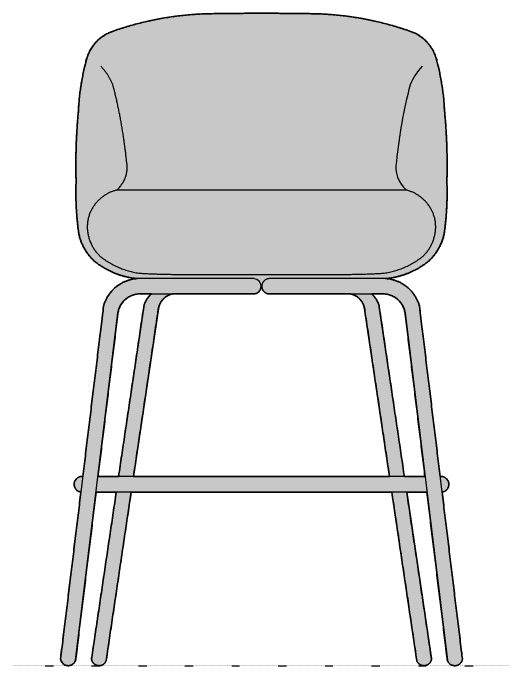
# Model space of a CAD drawing. Header units: millimetres. Extents: x 0 to 1874, y -1262 to 1068.
# Drawn here: x 0 to 814, y 0 to 1068 of the extents above; entities that cross this region are included whole.
import ezdxf

# ---------------------------------------------------------------- set-up
doc = ezdxf.new("R2010")
doc.units = ezdxf.units.MM
doc.linetypes.add('Dots', pattern=[1, 0, -1])
doc.layers.add('Blocks', color=7, linetype='Continuous')
doc.layers.add('Blocks$Fill', color=7, linetype='Continuous', true_color=0xffffff)
for name, color, linetype, lineweight, true_color in [('Blocks$Inner', 7, 'Continuous', 25, 0x007f00), ('Blocks$Outline', 7, 'Continuous', 35, 0xff3f3f), ('Groud', 7, 'Dots', 25, 0x243775)]:
    doc.layers.add(name, color=color, linetype=linetype, lineweight=lineweight, true_color=true_color)

# ---------------------------------------------------------------- blocks, each defined once
blk = doc.blocks.new('Nest High Chair Front')
at = {"layer": 'Blocks$Fill'}
h = blk.add_hatch(color=256, dxfattribs=at)
h.paths.add_polyline_path([(610.3, 633.4), (612.7, 633.6), (615.1, 633.9), (617.5, 634.2), (619.9, 634.6), (622.3, 635.1), (624.7, 635.5), (627.1, 636), (629.5, 636.6), (631.9, 637.2), (634.3, 637.9), (636.7, 638.6), (639, 639.3), (641.3, 640.1), (643.7, 640.9), (646, 641.8), (648.3, 642.7), (650.5, 643.7), (652.8, 644.7), (655, 645.7), (657.3, 646.8), (659.4, 647.9), (661.6, 649.1), (663.8, 650.3), (665.9, 651.6), (668, 652.8), (670, 654.2), (672.1, 655.5), (674.1, 656.9), (676.1, 658.3), (678, 659.8), (679.9, 661.3), (681.8, 662.8), (682.9, 663.9), (684.1, 665.1), (685.2, 666.2), (686.2, 667.4), (687.3, 668.6), (688.3, 669.8), (689.4, 671.1), (690.4, 672.4), (691.3, 673.7), (692.3, 675), (693.2, 676.3), (694.1, 677.7), (695, 679), (695.9, 680.4), (696.7, 681.8), (697.5, 683.2), (698.3, 684.7), (699, 686.1), (699.7, 687.6), (700.4, 689), (701.1, 690.5), (701.7, 692), (702.3, 693.5), (702.9, 695), (703.4, 696.5), (704, 698.1), (704.5, 699.6), (704.9, 701.1), (705.3, 702.7), (705.7, 704.2), (706.1, 705.8), (706.4, 707.4), (707.8, 718), (709, 728.7), (709.9, 739.3), (710.5, 750), (710.9, 760.6), (711.1, 771.2), (711, 781.8), (710.7, 792.4), (711.1, 821), (710.7, 849.7), (709.3, 878.3), (707, 906.9), (706.4, 917.1), (705.6, 927.3), (704.4, 937.4), (703, 947.5), (701.4, 957.6), (699.5, 967.6), (697.3, 977.6), (694.9, 987.5), (694.5, 989.4), (694, 991.4), (693.5, 993.3), (692.9, 995.3), (692.2, 997.2), (691.5, 999.1), (690.7, 1001), (689.9, 1002.9), (689, 1004.8), (688, 1006.6), (687, 1008.4), (685.9, 1010.2), (684.8, 1012), (683.6, 1013.7), (682.3, 1015.4), (681, 1017), (679.7, 1018.7), (678.3, 1020.2), (676.8, 1021.7), (675.3, 1023.2), (673.8, 1024.6), (672.2, 1026), (670.6, 1027.3), (669, 1028.6), (667.3, 1029.8), (665.6, 1031), (663.9, 1032.1), (662.1, 1033.1), (660.3, 1034.1), (658.6, 1035), (656.8, 1035.9), (654.9, 1036.7), (644.5, 1040.3), (634.1, 1043.8), (623.5, 1046.9), (612.8, 1049.9), (602.1, 1052.6), (591.3, 1055.2), (580.5, 1057.4), (569.6, 1059.5), (558.6, 1061.3), (547.7, 1062.8), (536.7, 1064.1), (525.7, 1065.2), (514.6, 1066), (503.6, 1066.6), (492.6, 1067), (481.6, 1067.1), (407, 1068.1), (332.5, 1067.1), (321.5, 1067), (310.4, 1066.6), (299.4, 1066), (288.4, 1065.2), (277.4, 1064.1), (266.4, 1062.8), (255.4, 1061.3), (244.5, 1059.5), (233.6, 1057.4), (222.7, 1055.2), (211.9, 1052.6), (201.2, 1049.9), (190.6, 1046.9), (180, 1043.8), (169.5, 1040.3), (159.1, 1036.7), (157.3, 1035.9), (155.5, 1035), (153.7, 1034.1), (151.9, 1033.1), (150.2, 1032.1), (148.4, 1031), (146.7, 1029.8), (145.1, 1028.6), (143.4, 1027.3), (141.8, 1026), (140.2, 1024.6), (138.7, 1023.2), (137.2, 1021.7), (135.8, 1020.2), (134.4, 1018.7), (133, 1017), (131.7, 1015.4), (130.5, 1013.7), (129.3, 1012), (128.1, 1010.2), (127.1, 1008.4), (126, 1006.6), (125.1, 1004.8), (124.2, 1002.9), (123.3, 1001), (122.5, 999.1), (121.8, 997.2), (121.1, 995.3), (120.5, 993.3), (120, 991.4), (119.5, 989.4), (119.1, 987.5), (116.7, 977.6), (114.5, 967.6), (112.6, 957.6), (111, 947.5), (109.6, 937.4), (108.5, 927.3), (107.6, 917.1), (107, 906.9), (104.8, 878.3), (103.4, 849.7), (102.9, 821), (103.3, 792.4), (103, 781.8), (102.9, 771.2), (103.1, 760.6), (103.5, 750), (104.2, 739.3), (105.1, 728.7), (106.2, 718), (107.6, 707.4), (107.9, 705.8), (108.3, 704.2), (108.7, 702.7), (109.1, 701.1), (109.6, 699.6), (110.1, 698.1), (110.6, 696.5), (111.1, 695), (111.7, 693.5), (112.3, 692), (113, 690.5), (113.6, 689), (114.3, 687.6), (115, 686.1), (115.8, 684.7), (116.6, 683.2), (117.4, 681.8), (118.2, 680.4), (119, 679), (119.9, 677.7), (120.8, 676.3), (121.8, 675), (122.7, 673.7), (123.7, 672.4), (124.7, 671.1), (125.7, 669.8), (126.7, 668.6), (127.8, 667.4), (128.9, 666.2), (130, 665.1), (131.1, 663.9), (132.2, 662.8), (134.1, 661.3), (136, 659.8), (138, 658.3), (140, 656.9), (142, 655.5), (144, 654.2), (146.1, 652.8), (148.2, 651.6), (150.3, 650.3), (152.4, 649.1), (154.6, 647.9), (156.8, 646.8), (159, 645.7), (161.2, 644.7), (163.5, 643.7), (165.8, 642.7), (168.1, 641.8), (170.4, 640.9), (172.7, 640.1), (175, 639.3), (177.4, 638.6), (179.8, 637.9), (182.1, 637.2), (184.5, 636.6), (186.9, 636), (189.3, 635.5), (191.7, 635.1), (194.1, 634.6), (196.5, 634.2), (198.9, 633.9), (201.3, 633.6), (203.7, 633.4), (202.6, 633.3), (201.5, 633.2), (200.5, 633.1), (199.4, 633), (198.3, 632.8), (197.1, 632.6), (196, 632.5), (194.9, 632.2), (193.8, 632), (192.7, 631.7), (191.6, 631.5), (190.5, 631.2), (189.4, 630.8), (188.3, 630.5), (187.2, 630.1), (186.1, 629.7), (185, 629.3), (183.9, 628.9), (182.8, 628.4), (181.8, 628), (180.7, 627.5), (179.6, 626.9), (178.6, 626.4), (177.5, 625.8), (176.5, 625.2), (175.5, 624.6), (174.5, 624), (173.5, 623.4), (172.5, 622.7), (171.5, 622), (170.6, 621.3), (169.6, 620.6), (168.7, 619.8), (167.7, 619.1), (166.8, 618.3), (166, 617.5), (165.1, 616.7), (164.2, 615.9), (163.4, 615), (162.6, 614.2), (161.8, 613.3), (161, 612.4), (160.2, 611.5), (159.5, 610.6), (158.7, 609.7), (158, 608.8), (157.3, 607.8), (156.7, 606.9), (156, 605.9), (155.4, 604.9), (154.8, 603.9), (154.2, 602.9), (153.6, 601.9), (153.1, 600.9), (152.6, 599.9), (152.1, 598.9), (151.6, 597.9), (151.1, 596.9), (150.7, 595.8), (150.3, 594.8), (149.9, 593.8), (149.5, 592.7), (149.1, 591.7), (148.8, 590.7), (148.4, 588.8), (114.3, 309.6), (114, 309.6), (113.7, 309.6), (113.4, 309.6), (113.2, 309.6), (112.9, 309.6), (112.6, 309.6), (112.3, 309.6), (112, 309.6), (111.7, 309.6), (111.4, 309.5), (111.1, 309.5), (110.8, 309.5), (110.5, 309.4), (110.2, 309.3), (109.8, 309.3), (109.5, 309.2), (109.2, 309.1), (108.9, 309), (108.6, 308.9), (108.3, 308.8), (108, 308.7), (107.7, 308.5), (107.4, 308.4), (107.2, 308.3), (106.9, 308.1), (106.6, 307.9), (106.3, 307.8), (106, 307.6), (105.7, 307.4), (105.5, 307.2), (105.2, 307), (105, 306.8), (104.7, 306.6), (104.4, 306.4), (104.2, 306.2), (104, 306), (103.7, 305.7), (103.5, 305.5), (103.3, 305.3), (103.1, 305), (102.9, 304.8), (102.7, 304.5), (102.5, 304.2), (102.3, 304), (102.1, 303.7), (102, 303.4), (101.8, 303.2), (101.6, 302.9), (101.5, 302.6), (101.4, 302.3), (101.2, 302.1), (101.1, 301.8), (101, 301.5), (100.9, 301.2), (100.8, 300.9), (100.7, 300.6), (100.6, 300.3), (100.5, 300.1), (100.5, 299.8), (100.4, 299.5), (100.3, 299.2), (100.3, 298.9), (100.2, 298.6), (100.2, 298.4), (100.2, 298.1), (100.1, 297.8), (100.1, 297.5), (100.1, 297.2), (100.1, 296.9), (100.1, 296.6), (100.1, 296.3), (100.1, 296), (100.2, 295.7), (100.2, 295.4), (100.2, 295.1), (100.3, 294.8), (100.3, 294.5), (100.4, 294.2), (100.4, 293.9), (100.5, 293.6), (100.6, 293.3), (100.7, 293), (100.8, 292.7), (100.9, 292.4), (101, 292.1), (101.1, 291.8), (101.3, 291.5), (101.4, 291.2), (101.5, 290.9), (101.7, 290.6), (101.9, 290.3), (102, 290), (102.2, 289.8), (102.4, 289.5), (102.6, 289.2), (102.8, 289), (103, 288.7), (103.2, 288.5), (103.4, 288.2), (103.6, 288), (103.9, 287.7), (104.1, 287.5), (104.3, 287.3), (104.6, 287.1), (104.8, 286.9), (105.1, 286.7), (105.3, 286.5), (105.6, 286.3), (105.9, 286.1), (106.1, 285.9), (106.4, 285.8), (106.7, 285.6), (106.9, 285.4), (107.2, 285.3), (107.5, 285.2), (107.8, 285), (108.1, 284.9), (108.3, 284.8), (108.6, 284.7), (108.9, 284.6), (109.2, 284.5), (109.5, 284.4), (109.8, 284.3), (110.1, 284.3), (110.3, 284.2), (110.6, 284.2), (110.9, 284.1), (111.2, 284.1), (77.8, 10.8), (77.9, 10.5), (77.9, 10.3), (78, 10), (78, 9.8), (78.1, 9.5), (78.2, 9.3), (78.2, 9), (78.3, 8.8), (78.4, 8.5), (78.5, 8.3), (78.6, 8), (78.7, 7.8), (78.8, 7.6), (78.9, 7.3), (79, 7.1), (79.1, 6.8), (79.2, 6.6), (79.4, 6.4), (79.5, 6.1), (79.7, 5.9), (79.8, 5.7), (80, 5.4), (80.1, 5.2), (80.3, 5), (80.5, 4.8), (80.6, 4.6), (80.8, 4.3), (81, 4.1), (81.2, 3.9), (81.4, 3.7), (81.6, 3.5), (81.8, 3.3), (82, 3.2), (82.2, 3), (82.4, 2.8), (82.6, 2.6), (82.8, 2.5), (83.1, 2.3), (83.3, 2.1), (83.5, 2), (83.8, 1.8), (84, 1.7), (84.2, 1.6), (84.5, 1.4), (84.7, 1.3), (85, 1.2), (85.2, 1.1), (85.5, 1), (85.7, 0.9), (86, 0.8), (86.2, 0.7), (86.5, 0.6), (86.7, 0.5), (87, 0.4), (87.2, 0.4), (87.5, 0.3), (87.7, 0.3), (88, 0.2), (88.2, 0.2), (88.5, 0.1), (88.7, 0.1), (89, 0), (89.2, 0), (89.5, 0), (89.7, 0), (90, 0), (90.2, 0), (90.5, 0), (90.7, 0), (91, 0), (91.2, 0), (91.5, 0), (91.8, 0), (92, 0.1), (92.3, 0.1), (92.5, 0.1), (92.8, 0.2), (93.1, 0.2), (93.3, 0.3), (93.6, 0.4), (93.8, 0.4), (94.1, 0.5), (94.4, 0.6), (94.6, 0.7), (94.9, 0.8), (95.1, 0.9), (95.4, 1), (95.6, 1.1), (95.9, 1.2), (96.1, 1.3), (96.4, 1.5), (96.6, 1.6), (96.9, 1.7), (97.1, 1.9), (97.3, 2), (97.6, 2.2), (97.8, 2.3), (98, 2.5), (98.2, 2.7), (98.5, 2.8), (98.7, 3), (98.9, 3.2), (99.1, 3.4), (99.3, 3.6), (99.5, 3.8), (99.7, 4), (99.9, 4.2), (100, 4.4), (100.2, 4.6), (100.4, 4.8), (100.5, 5), (100.7, 5.2), (100.9, 5.5), (101, 5.7), (101.2, 5.9), (101.3, 6.1), (101.4, 6.4), (101.6, 6.6), (101.7, 6.8), (101.8, 7.1), (101.9, 7.3), (102, 7.5), (102.1, 7.8), (102.2, 8), (102.3, 8.2), (102.4, 8.5), (102.5, 8.7), (102.5, 8.9), (136.1, 284.1), (169.1, 284.1), (128.6, 11.1), (128.6, 10.8), (128.6, 10.6), (128.7, 10.3), (128.7, 10.1), (128.7, 9.9), (128.8, 9.6), (128.9, 9.4), (128.9, 9.1), (129, 8.9), (129.1, 8.6), (129.1, 8.4), (129.2, 8.2), (129.3, 7.9), (129.4, 7.7), (129.5, 7.4), (129.6, 7.2), (129.7, 7), (129.8, 6.7), (130, 6.5), (130.1, 6.3), (130.2, 6), (130.4, 5.8), (130.5, 5.6), (130.7, 5.3), (130.8, 5.1), (131, 4.9), (131.1, 4.7), (131.3, 4.5), (131.5, 4.3), (131.7, 4.1), (131.8, 3.9), (132, 3.7), (132.2, 3.5), (132.4, 3.3), (132.6, 3.1), (132.8, 2.9), (133, 2.8), (133.2, 2.6), (133.4, 2.4), (133.7, 2.3), (133.9, 2.1), (134.1, 2), (134.3, 1.8), (134.6, 1.7), (134.8, 1.6), (135, 1.4), (135.2, 1.3), (135.5, 1.2), (135.7, 1.1), (136, 1), (136.2, 0.9), (136.4, 0.8), (136.7, 0.7), (136.9, 0.6), (137.2, 0.5), (137.4, 0.5), (137.6, 0.4), (137.9, 0.3), (138.1, 0.3), (138.4, 0.2), (138.6, 0.2), (138.9, 0.1), (139.1, 0.1), (139.3, 0.1), (139.6, 0), (139.8, 0), (140.1, 0), (140.3, 0), (140.6, 0), (140.8, 0), (141.1, 0), (141.3, 0), (141.6, 0), (141.8, 0), (142.1, 0), (142.3, 0), (142.6, 0.1), (142.8, 0.1), (143.1, 0.2), (143.4, 0.2), (143.6, 0.3), (143.9, 0.3), (144.1, 0.4), (144.4, 0.5), (144.6, 0.5), (144.9, 0.6), (145.1, 0.7), (145.4, 0.8), (145.6, 0.9), (145.9, 1), (146.1, 1.1), (146.4, 1.2), (146.6, 1.4), (146.9, 1.5), (147.1, 1.6), (147.3, 1.8), (147.5, 1.9), (147.8, 2), (148, 2.2), (148.2, 2.4), (148.4, 2.5), (148.6, 2.7), (148.9, 2.9), (149.1, 3), (149.3, 3.2), (149.4, 3.4), (149.6, 3.6), (149.8, 3.8), (150, 4), (150.2, 4.2), (150.4, 4.4), (150.5, 4.6), (150.7, 4.8), (150.8, 5), (151, 5.2), (151.1, 5.4), (151.3, 5.6), (151.4, 5.8), (151.6, 6), (151.7, 6.3), (151.8, 6.5), (151.9, 6.7), (152, 6.9), (152.1, 7.2), (152.2, 7.4), (152.3, 7.6), (152.4, 7.8), (152.5, 8.1), (193.5, 284.1), (620.5, 284.1), (661.5, 8.1), (661.6, 7.8), (661.7, 7.6), (661.8, 7.4), (661.9, 7.2), (662, 6.9), (662.1, 6.7), (662.2, 6.5), (662.4, 6.3), (662.5, 6), (662.6, 5.8), (662.8, 5.6), (662.9, 5.4), (663, 5.2), (663.2, 5), (663.4, 4.8), (663.5, 4.6), (663.7, 4.4), (663.9, 4.2), (664, 4), (664.2, 3.8), (664.4, 3.6), (664.6, 3.4), (664.8, 3.2), (665, 3), (665.2, 2.9), (665.4, 2.7), (665.6, 2.5), (665.8, 2.4), (666, 2.2), (666.3, 2), (666.5, 1.9), (666.7, 1.8), (667, 1.6), (667.2, 1.5), (667.4, 1.4), (667.7, 1.2), (667.9, 1.1), (668.2, 1), (668.4, 0.9), (668.7, 0.8), (668.9, 0.7), (669.2, 0.6), (669.4, 0.5), (669.7, 0.5), (669.9, 0.4), (670.2, 0.3), (670.4, 0.3), (670.7, 0.2), (670.9, 0.2), (671.2, 0.1), (671.5, 0.1), (671.7, 0), (672, 0), (672.2, 0), (672.5, 0), (672.7, 0), (673, 0), (673.2, 0), (673.5, 0), (673.7, 0), (674, 0), (674.2, 0), (674.5, 0), (674.7, 0.1), (674.9, 0.1), (675.2, 0.1), (675.4, 0.2), (675.7, 0.2), (675.9, 0.3), (676.2, 0.3), (676.4, 0.4), (676.6, 0.5), (676.9, 0.5), (677.1, 0.6), (677.4, 0.7), (677.6, 0.8), (677.8, 0.9), (678.1, 1), (678.3, 1.1), (678.6, 1.2), (678.8, 1.3), (679, 1.4), (679.3, 1.6), (679.5, 1.7), (679.7, 1.8), (679.9, 2), (680.2, 2.1), (680.4, 2.3), (680.6, 2.4), (680.8, 2.6), (681, 2.8), (681.2, 2.9), (681.4, 3.1), (681.6, 3.3), (681.8, 3.5), (682, 3.7), (682.2, 3.9), (682.4, 4.1), (682.6, 4.3), (682.7, 4.5), (682.9, 4.7), (683.1, 4.9), (683.2, 5.1), (683.4, 5.3), (683.5, 5.6), (683.7, 5.8), (683.8, 6), (683.9, 6.3), (684.1, 6.5), (684.2, 6.7), (684.3, 7), (684.4, 7.2), (684.5, 7.4), (684.6, 7.7), (684.7, 7.9), (684.8, 8.2), (684.9, 8.4), (685, 8.6), (685.1, 8.9), (685.1, 9.1), (685.2, 9.4), (685.2, 9.6), (685.3, 9.9), (685.3, 10.1), (685.4, 10.3), (685.4, 10.6), (685.5, 10.8), (685.5, 11.1), (644.9, 284.1), (677.9, 284.1), (711.5, 8.9), (711.6, 8.7), (711.7, 8.5), (711.7, 8.2), (711.8, 8), (711.9, 7.8), (712, 7.5), (712.1, 7.3), (712.2, 7.1), (712.4, 6.8), (712.5, 6.6), (712.6, 6.4), (712.7, 6.1), (712.9, 5.9), (713, 5.7), (713.2, 5.5), (713.3, 5.2), (713.5, 5), (713.7, 4.8), (713.8, 4.6), (714, 4.4), (714.2, 4.2), (714.4, 4), (714.6, 3.8), (714.8, 3.6), (715, 3.4), (715.2, 3.2), (715.4, 3), (715.6, 2.8), (715.8, 2.7), (716, 2.5), (716.2, 2.3), (716.5, 2.2), (716.7, 2), (716.9, 1.9), (717.2, 1.7), (717.4, 1.6), (717.7, 1.5), (717.9, 1.3), (718.1, 1.2), (718.4, 1.1), (718.7, 1), (718.9, 0.9), (719.2, 0.8), (719.4, 0.7), (719.7, 0.6), (719.9, 0.5), (720.2, 0.4), (720.5, 0.4), (720.7, 0.3), (721, 0.2), (721.2, 0.2), (721.5, 0.1), (721.8, 0.1), (722, 0.1), (722.3, 0), (722.5, 0), (722.8, 0), (723.1, 0), (723.3, 0), (723.6, 0), (723.8, 0), (724.1, 0), (724.3, 0), (724.6, 0), (724.8, 0), (725.1, 0), (725.3, 0.1), (725.6, 0.1), (725.8, 0.2), (726.1, 0.2), (726.3, 0.3), (726.6, 0.3), (726.8, 0.4), (727.1, 0.4), (727.3, 0.5), (727.6, 0.6), (727.8, 0.7), (728.1, 0.8), (728.3, 0.9), (728.6, 1), (728.8, 1.1), (729.1, 1.2), (729.3, 1.3), (729.6, 1.4), (729.8, 1.6), (730.1, 1.7), (730.3, 1.8), (730.5, 2), (730.8, 2.1), (731, 2.3), (731.2, 2.5), (731.4, 2.6), (731.6, 2.8), (731.9, 3), (732.1, 3.2), (732.3, 3.3), (732.5, 3.5), (732.7, 3.7), (732.9, 3.9), (733.1, 4.1), (733.2, 4.3), (733.4, 4.6), (733.6, 4.8), (733.8, 5), (733.9, 5.2), (734.1, 5.4), (734.2, 5.7), (734.4, 5.9), (734.5, 6.1), (734.7, 6.4), (734.8, 6.6), (734.9, 6.8), (735, 7.1), (735.2, 7.3), (735.3, 7.6), (735.4, 7.8), (735.5, 8), (735.6, 8.3), (735.7, 8.5), (735.7, 8.8), (735.8, 9), (735.9, 9.3), (736, 9.5), (736, 9.8), (736.1, 10), (736.1, 10.3), (736.2, 10.5), (736.2, 10.8), (702.9, 284.1), (703.1, 284.1), (703.4, 284.2), (703.7, 284.2), (704, 284.3), (704.3, 284.3), (704.6, 284.4), (704.8, 284.5), (705.1, 284.6), (705.4, 284.7), (705.7, 284.8), (706, 284.9), (706.3, 285), (706.5, 285.2), (706.8, 285.3), (707.1, 285.4), (707.4, 285.6), (707.7, 285.8), (707.9, 285.9), (708.2, 286.1), (708.5, 286.3), (708.7, 286.5), (709, 286.7), (709.2, 286.9), (709.5, 287.1), (709.7, 287.3), (710, 287.5), (710.2, 287.7), (710.4, 288), (710.6, 288.2), (710.9, 288.5), (711.1, 288.7), (711.3, 289), (711.5, 289.2), (711.7, 289.5), (711.8, 289.8), (712, 290), (712.2, 290.3), (712.3, 290.6), (712.5, 290.9), (712.6, 291.2), (712.8, 291.5), (712.9, 291.8), (713, 292.1), (713.2, 292.4), (713.3, 292.7), (713.4, 293), (713.4, 293.3), (713.5, 293.6), (713.6, 293.9), (713.7, 294.2), (713.7, 294.5), (713.8, 294.8), (713.8, 295.1), (713.9, 295.4), (713.9, 295.7), (713.9, 296), (713.9, 296.3), (713.9, 296.6), (713.9, 296.9), (713.9, 297.2), (713.9, 297.5), (713.9, 297.8), (713.9, 298.1), (713.8, 298.4), (713.8, 298.6), (713.8, 298.9), (713.7, 299.2), (713.7, 299.5), (713.6, 299.8), (713.5, 300.1), (713.4, 300.3), (713.4, 300.6), (713.3, 300.9), (713.2, 301.2), (713.1, 301.5), (712.9, 301.8), (712.8, 302.1), (712.7, 302.3), (712.5, 302.6), (712.4, 302.9), (712.2, 303.2), (712.1, 303.4), (711.9, 303.7), (711.7, 304), (711.6, 304.2), (711.4, 304.5), (711.2, 304.8), (711, 305), (710.7, 305.3), (710.5, 305.5), (710.3, 305.7), (710.1, 306), (709.8, 306.2), (709.6, 306.4), (709.3, 306.6), (709.1, 306.8), (708.8, 307), (708.6, 307.2), (708.3, 307.4), (708, 307.6), (707.7, 307.8), (707.5, 307.9), (707.2, 308.1), (706.9, 308.3), (706.6, 308.4), (706.3, 308.5), (706, 308.7), (705.7, 308.8), (705.4, 308.9), (705.1, 309), (704.8, 309.1), (704.5, 309.2), (704.2, 309.3), (703.9, 309.3), (703.6, 309.4), (703.3, 309.5), (703, 309.5), (702.7, 309.5), (702.4, 309.6), (702.1, 309.6), (701.8, 309.6), (701.5, 309.6), (701.2, 309.6), (700.9, 309.6), (700.6, 309.6), (700.3, 309.6), (700, 309.6), (699.7, 309.6), (665.7, 588.8), (665.3, 590.7), (664.9, 591.7), (664.6, 592.7), (664.2, 593.8), (663.8, 594.8), (663.4, 595.8), (662.9, 596.9), (662.5, 597.9), (662, 598.9), (661.5, 599.9), (661, 600.9), (660.4, 601.9), (659.8, 602.9), (659.3, 603.9), (658.6, 604.9), (658, 605.9), (657.4, 606.9), (656.7, 607.8), (656, 608.8), (655.3, 609.7), (654.6, 610.6), (653.8, 611.5), (653.1, 612.4), (652.3, 613.3), (651.5, 614.2), (650.7, 615), (649.8, 615.9), (649, 616.7), (648.1, 617.5), (647.2, 618.3), (646.3, 619.1), (645.4, 619.8), (644.4, 620.6), (643.5, 621.3), (642.5, 622), (641.6, 622.7), (640.6, 623.4), (639.6, 624), (638.6, 624.6), (637.5, 625.2), (636.5, 625.8), (635.5, 626.4), (634.4, 626.9), (633.3, 627.5), (632.3, 628), (631.2, 628.4), (630.1, 628.9), (629, 629.3), (627.9, 629.7), (626.8, 630.1), (625.8, 630.5), (624.6, 630.8), (623.5, 631.2), (622.4, 631.5), (621.3, 631.7), (620.2, 632), (619.1, 632.2), (618, 632.5), (616.9, 632.6), (615.8, 632.8), (614.7, 633), (613.6, 633.1), (612.5, 633.2), (611.4, 633.3), (610.3, 633.4)], flags=0)
h.paths.add_polyline_path([(139.2, 309.6), (171.9, 577.4), (172, 578.1), (172.1, 578.8), (172.3, 579.6), (172.4, 580.3), (172.6, 581), (172.8, 581.7), (173, 582.4), (173.2, 583.2), (173.5, 583.9), (173.7, 584.6), (174, 585.3), (174.3, 586), (174.6, 586.7), (174.9, 587.4), (175.3, 588.1), (175.6, 588.8), (176, 589.5), (176.4, 590.2), (176.8, 590.9), (177.2, 591.6), (177.6, 592.2), (178.1, 592.9), (178.5, 593.5), (179, 594.2), (179.5, 594.8), (180, 595.4), (180.5, 596), (181.1, 596.6), (181.6, 597.2), (182.2, 597.8), (182.8, 598.4), (183.4, 598.9), (184, 599.5), (184.6, 600), (185.2, 600.5), (185.9, 601), (186.5, 601.5), (187.2, 601.9), (187.8, 602.4), (188.5, 602.8), (189.2, 603.2), (189.9, 603.7), (190.6, 604), (191.3, 604.4), (192, 604.8), (192.7, 605.1), (193.4, 605.4), (194.1, 605.7), (194.9, 606), (195.6, 606.3), (196.3, 606.6), (197.1, 606.8), (197.8, 607), (198.5, 607.2), (199.3, 607.4), (200, 607.6), (200.7, 607.7), (201.5, 607.9), (202.2, 608), (202.9, 608.1), (203.7, 608.2), (204.4, 608.3), (205.1, 608.4), (205.8, 608.4), (226.6, 608.4), (226, 607.9), (225.4, 607.4), (224.9, 606.9), (224.4, 606.4), (223.8, 605.9), (223.3, 605.3), (222.8, 604.7), (222.3, 604.2), (221.8, 603.6), (221.3, 603), (220.9, 602.4), (220.4, 601.8), (220, 601.2), (219.6, 600.5), (219.1, 599.9), (218.7, 599.3), (218.3, 598.6), (218, 597.9), (217.6, 597.3), (217.3, 596.6), (216.9, 595.9), (216.6, 595.2), (216.3, 594.5), (216, 593.8), (215.7, 593.1), (215.5, 592.4), (215.2, 591.7), (215, 591), (214.7, 590.3), (214.5, 589.5), (214.4, 588.8), (214.2, 588.1), (214.2, 587.5), (172.9, 309.6)], flags=0)
h.paths.add_polyline_path([(587.5, 608.4), (608.2, 608.4), (608.9, 608.4), (609.6, 608.3), (610.4, 608.2), (611.1, 608.1), (611.8, 608), (612.6, 607.9), (613.3, 607.7), (614, 607.6), (614.8, 607.4), (615.5, 607.2), (616.3, 607), (617, 606.8), (617.7, 606.6), (618.5, 606.3), (619.2, 606), (619.9, 605.7), (620.6, 605.4), (621.4, 605.1), (622.1, 604.8), (622.8, 604.4), (623.5, 604), (624.2, 603.7), (624.9, 603.2), (625.5, 602.8), (626.2, 602.4), (626.9, 601.9), (627.5, 601.5), (628.2, 601), (628.8, 600.5), (629.5, 600), (630.1, 599.5), (630.7, 598.9), (631.3, 598.4), (631.8, 597.8), (632.4, 597.2), (633, 596.6), (633.5, 596), (634, 595.4), (634.5, 594.8), (635, 594.2), (635.5, 593.5), (636, 592.9), (636.4, 592.2), (636.9, 591.6), (637.3, 590.9), (637.7, 590.2), (638.1, 589.5), (638.4, 588.8), (638.8, 588.1), (639.1, 587.4), (639.4, 586.7), (639.8, 586), (640, 585.3), (640.3, 584.6), (640.6, 583.9), (640.8, 583.2), (641, 582.4), (641.2, 581.7), (641.4, 581), (641.6, 580.3), (641.8, 579.6), (641.9, 578.8), (642, 578.1), (642.2, 577.4), (674.8, 309.6), (641.1, 309.6), (599.9, 587.5), (599.9, 588.1), (599.7, 588.8), (599.5, 589.5), (599.3, 590.3), (599.1, 591), (598.8, 591.7), (598.6, 592.4), (598.3, 593.1), (598, 593.8), (597.8, 594.5), (597.4, 595.2), (597.1, 595.9), (596.8, 596.6), (596.4, 597.3), (596.1, 597.9), (595.7, 598.6), (595.3, 599.3), (594.9, 599.9), (594.5, 600.5), (594.1, 601.2), (593.6, 601.8), (593.2, 602.4), (592.7, 603), (592.2, 603.6), (591.7, 604.2), (591.2, 604.7), (590.7, 605.3), (590.2, 605.9), (589.7, 606.4), (589.1, 606.9), (588.6, 607.4), (588, 607.9)], flags=0)
h.paths.add_polyline_path([(261.2, 608.4), (395.1, 608.4), (395.3, 608.4), (395.6, 608.5), (395.9, 608.5), (396.1, 608.6), (396.4, 608.6), (396.7, 608.7), (396.9, 608.7), (397.2, 608.8), (397.5, 608.9), (397.8, 609), (398, 609.1), (398.3, 609.2), (398.6, 609.3), (398.8, 609.4), (399.1, 609.5), (399.3, 609.6), (399.6, 609.8), (399.9, 609.9), (400.1, 610), (400.4, 610.2), (400.6, 610.3), (400.9, 610.5), (401.1, 610.7), (401.4, 610.9), (401.6, 611), (401.8, 611.2), (402.1, 611.4), (402.3, 611.6), (402.5, 611.8), (402.7, 612), (402.9, 612.3), (403.2, 612.5), (403.4, 612.7), (403.5, 612.9), (403.7, 613.2), (403.9, 613.4), (404.1, 613.7), (404.3, 613.9), (404.4, 614.1), (404.6, 614.4), (404.7, 614.7), (404.9, 614.9), (405, 615.2), (405.2, 615.5), (405.3, 615.7), (405.4, 616), (405.5, 616.3), (405.6, 616.5), (405.7, 616.8), (405.8, 617.1), (405.9, 617.4), (406, 617.6), (406, 617.9), (406.1, 618.2), (406.2, 618.5), (406.2, 618.7), (406.3, 619), (406.3, 619.3), (406.3, 619.6), (406.4, 619.8), (406.4, 620.1), (406.4, 620.4), (406.4, 620.6), (406.4, 620.9), (407.6, 620.9), (407.6, 620.6), (407.6, 620.4), (407.7, 620.1), (407.7, 619.8), (407.7, 619.6), (407.7, 619.3), (407.8, 619), (407.8, 618.7), (407.9, 618.5), (407.9, 618.2), (408, 617.9), (408.1, 617.6), (408.1, 617.4), (408.2, 617.1), (408.3, 616.8), (408.4, 616.5), (408.5, 616.3), (408.6, 616), (408.8, 615.7), (408.9, 615.5), (409, 615.2), (409.2, 614.9), (409.3, 614.7), (409.5, 614.4), (409.6, 614.1), (409.8, 613.9), (409.9, 613.7), (410.1, 613.4), (410.3, 613.2), (410.5, 612.9), (410.7, 612.7), (410.9, 612.5), (411.1, 612.3), (411.3, 612), (411.5, 611.8), (411.7, 611.6), (412, 611.4), (412.2, 611.2), (412.4, 611), (412.7, 610.9), (412.9, 610.7), (413.2, 610.5), (413.4, 610.3), (413.7, 610.2), (413.9, 610), (414.2, 609.9), (414.4, 609.8), (414.7, 609.6), (415, 609.5), (415.2, 609.4), (415.5, 609.3), (415.8, 609.2), (416, 609.1), (416.3, 609), (416.6, 608.9), (416.8, 608.8), (417.1, 608.7), (417.4, 608.7), (417.6, 608.6), (417.9, 608.6), (418.2, 608.5), (418.4, 608.5), (418.7, 608.4), (419, 608.4), (552.9, 608.4), (553.4, 608.3), (553.9, 608.2), (554.4, 608), (554.9, 607.9), (555.4, 607.7), (556, 607.6), (556.5, 607.4), (557, 607.2), (557.5, 607), (558, 606.8), (558.5, 606.6), (559, 606.4), (559.5, 606.1), (560, 605.9), (560.5, 605.6), (561, 605.4), (561.5, 605.1), (562, 604.8), (562.5, 604.5), (563, 604.2), (563.4, 603.9), (563.9, 603.6), (564.4, 603.2), (564.8, 602.9), (565.3, 602.5), (565.7, 602.2), (566.2, 601.8), (566.6, 601.4), (567, 601), (567.4, 600.6), (567.8, 600.2), (568.2, 599.8), (568.6, 599.4), (569, 598.9), (569.4, 598.5), (569.7, 598), (570.1, 597.6), (570.5, 597.1), (570.8, 596.7), (571.1, 596.2), (571.4, 595.7), (571.7, 595.2), (572, 594.8), (572.3, 594.3), (572.6, 593.8), (572.9, 593.3), (573.1, 592.8), (573.4, 592.3), (573.6, 591.8), (573.9, 591.2), (574.1, 590.7), (574.3, 590.2), (574.5, 589.7), (574.7, 589.2), (574.8, 588.6), (575, 588.1), (575.2, 587.6), (575.3, 587.1), (575.4, 586.6), (575.6, 586), (575.7, 585.5), (575.8, 585), (575.9, 584.5), (575.9, 583.9), (616.7, 309.6), (197.3, 309.6), (238.1, 583.9), (238.2, 584.5), (238.3, 585), (238.4, 585.5), (238.5, 586), (238.6, 586.6), (238.7, 587.1), (238.9, 587.6), (239, 588.1), (239.2, 588.6), (239.4, 589.2), (239.6, 589.7), (239.8, 590.2), (240, 590.7), (240.2, 591.2), (240.4, 591.8), (240.7, 592.3), (240.9, 592.8), (241.2, 593.3), (241.4, 593.8), (241.7, 594.3), (242, 594.8), (242.3, 595.2), (242.6, 595.7), (242.9, 596.2), (243.3, 596.7), (243.6, 597.1), (243.9, 597.6), (244.3, 598), (244.7, 598.5), (245, 598.9), (245.4, 599.4), (245.8, 599.8), (246.2, 600.2), (246.6, 600.6), (247, 601), (247.5, 601.4), (247.9, 601.8), (248.3, 602.2), (248.8, 602.5), (249.2, 602.9), (249.7, 603.2), (250.1, 603.6), (250.6, 603.9), (251.1, 604.2), (251.6, 604.5), (252, 604.8), (252.5, 605.1), (253, 605.4), (253.5, 605.6), (254, 605.9), (254.5, 606.1), (255, 606.4), (255.5, 606.6), (256, 606.8), (256.5, 607), (257.1, 607.2), (257.6, 607.4), (258.1, 607.6), (258.6, 607.7), (259.1, 607.9), (259.6, 608), (260.1, 608.2), (260.7, 608.3)], flags=0)
at = {"layer": 'Blocks$Inner'}
for p, q in [((395.1, 633.4), (203.7, 633.4)), ((610.3, 633.4), (419, 633.4)), ((205.8, 608.4), (395.1, 608.4)), ((419, 608.4), (608.2, 608.4)), ((148.4, 588.8), (77.8, 10.8)), ((736.2, 10.8), (665.7, 588.8)), ((102.5, 8.9), (171.9, 577.4)), ((214.2, 587.5), (172.9, 309.6)), ((238.1, 583.9), (197.3, 309.6)), ((616.7, 309.6), (575.9, 583.9)), ((641.1, 309.6), (599.9, 587.5)), ((642.2, 577.4), (711.5, 8.9)), ((169.1, 284.1), (128.6, 11.1)), ((152.5, 8.1), (193.5, 284.1)), ((661.5, 8.1), (620.5, 284.1)), ((644.9, 284.1), (685.5, 11.1))]:
    blk.add_line(p, q, dxfattribs=at)
for points in [[(406.4, 620.9), (407.6, 620.9)], [(674.8, 309.6), (407, 309.6), (139.2, 309.6)], [(677.9, 284.1), (407, 284.1), (136.1, 284.1)]]:
    blk.add_lwpolyline(points, dxfattribs=at)
for centre, radius, start, end in [((332.5, 558), 509.1, 90, 109.9081), ((481.6, 558), 509.1, 70.0919, 90), ((185.8, 974.2), 68, 113.0799, 168.6998), ((628.3, 974.2), 68, 11.3002, 66.9201), ((506.6, 888.1), 400.1, 165.6131, 177.3013), ((307.4, 888.1), 400.1, 2.6987, 14.3869), ((739.4, 914.5), 96, 136.1925, 157.9984), ((1471.1, 739.1), 847.5, 165.5606, 174.1673), ((1030, 819.7), 927.1, 174.6009, 181.6882), ((-215.9, 819.7), 927.1, 358.3118, 5.3991), ((675.9, 815.7), 48.8, 168.7327, 229.7736), ((207.2, 572.2), 61.2, 93.2365, 162.4842), ((393.9, 620.9), 12.5, 275.5743, 84.4257), ((251.1, 579.5), 37.9, 130.3529, 166.9185), ((267.3, 579.5), 29.5, 101.9737, 171.3977), ((546.7, 579.5), 29.5, 8.6023, 78.0263), ((562.9, 579.5), 37.9, 13.0815, 49.6471), ((210.1, 575.9), 63.1, 166.4515, 168.191), ((242.6, 588.1), 28.4, 180, 181.2478), ((571.5, 588.1), 28.4, 358.7522, 0), ((113, 296.8), 12.8, 83.9914, 262.0958), ((701.1, 296.8), 12.8, 277.9042, 96.0086), ((90.4, 12.7), 12.7, 188.6801, 342.9191)]:
    blk.add_arc(centre, radius, start, end, dxfattribs=at)
at = {"layer": 'Blocks$Inner', "extrusion": (0, 0, -1)}
for centre, radius, start, end in [((-270.5, 8876.9), 7810, 268.99873, 269.54568), ((-543.5, 8876.9), 7810, 270.45432, 271.00127), ((-208, 571.9), 36.6, 8.6498, 86.5618)]:
    blk.add_arc(centre, radius, start, end, dxfattribs=at)
at = {"layer": 'Blocks$Inner'}
for points, weights in [([(163.7, 950.4), (156.7, 967.6), (143.9, 980.9)], [1, 0.981948894403, 1]), ([(186.1, 825.2), (179.6, 888.7), (163.7, 950.4)], [1, 0.99718073809, 1]), ([(169.7, 778.4), (191.7, 797), (186.1, 825.2)], [1, 0.861447750905, 1]), ([(103.3, 792.4), (101.6, 750.1), (107.6, 707.4)], [1, 0.996060820082, 1]), ([(706.4, 707.4), (712.4, 750.1), (710.7, 792.4)], [1, 0.996060820082, 1]), ([(169.7, 778.4), (149.9, 773.3), (136.6, 757.8)], [1, 0.953508075534, 1]), ([(677.4, 757.8), (664.1, 773.3), (644.3, 778.4)], [1, 0.953508075534, 1]), ([(136.6, 757.8), (120.4, 739.4), (121.7, 714.9)], [1, 0.926031271674, 1]), ([(692.3, 714.9), (693.6, 739.4), (677.4, 757.8)], [1, 0.926031271674, 1]), ([(107.6, 707.4), (113, 681.3), (132.2, 662.8)], [1, 0.955512046794, 1]), ([(121.7, 714.9), (123.4, 688.9), (141.9, 670.5)], [1, 0.934946412667, 1]), ([(672.2, 670.5), (690.6, 688.9), (692.3, 714.9)], [1, 0.934946412666, 1]), ([(681.8, 662.8), (701, 681.3), (706.4, 707.4)], [1, 0.955512046793, 1]), ([(132.2, 662.8), (163.5, 637.1), (203.7, 633.4)], [1, 0.955743261123, 1]), ([(141.9, 670.5), (170.3, 647.8), (206.2, 642.4)], [1, 0.965763190778, 1]), ([(607.9, 642.4), (643.8, 647.8), (672.2, 670.5)], [1, 0.965763190778, 1]), ([(610.3, 633.4), (650.6, 637.1), (681.8, 662.8)], [1, 0.955743261123, 1]), ([(206.2, 642.4), (238.2, 640.4), (270.2, 640.4)], [1, 0.999483271893, 1]), ([(543.8, 640.4), (575.9, 640.4), (607.9, 642.4)], [1, 0.999483271893, 1]), ([(665.3, 590.7), (652.5, 631), (610.3, 633.4)], [1, 0.822899629817, 1]), ([(608.2, 608.4), (637.7, 606.6), (642.2, 577.4)], [1, 0.777629172995, 1]), ([(665.7, 588.8), (665.5, 589.7), (665.3, 590.7)], [1, 0.999884788518, 1])]:
    blk.add_rational_spline(points, weights, degree=2, dxfattribs=at)
for points in [[(407, 778.4), (169.7, 778.4)], [(644.3, 778.4), (407, 778.4)], [(270.2, 640.4), (407, 640.4)], [(407, 640.4), (543.8, 640.4)]]:
    blk.add_open_spline(points, degree=1, dxfattribs=at)
for points, weights, knots in [([(419, 633.4), (407.6, 632.3), (407.6, 620.9), (407.6, 609.5), (419, 608.4)], [1, 0.740653851927, 1, 0.740653851927, 1], [1695.47988, 1695.47988, 1695.47988, 1713.95709, 1713.95709, 1732.4343, 1732.4343, 1732.4343]), ([(128.6, 11.1), (129.6, 1.3), (139.3, 0.1), (149.1, -1.2), (152.5, 8.1)], [1, 0.783041917563, 1, 0.783041917563, 1], [275.998961, 275.998961, 275.998961, 292.637058, 292.637058, 309.275155, 309.275155, 309.275155]), ([(685.5, 11.1), (684.5, 1.3), (674.7, 0.1), (664.9, -1.2), (661.5, 8.1)], [1, 0.783041917563, 1, 0.783041917563, 1], [275.998961, 275.998961, 275.998961, 292.637058, 292.637058, 309.275155, 309.275155, 309.275155]), ([(711.5, 8.9), (714.5, -0.7), (724.6, 0), (734.7, 0.7), (736.2, 10.8)], [1, 0.781958451299, 1, 0.781958451299, 1], [811.657429, 811.657429, 811.657429, 828.762493, 828.762493, 845.867556, 845.867556, 845.867556])]:
    blk.add_rational_spline(points, weights, degree=2, knots=knots, dxfattribs=at)
at = {"layer": 'Blocks$Outline'}
for points in [[(406.4, 620.9), (407.6, 620.9)], [(172.9, 309.6), (139.2, 309.6)], [(616.7, 309.6), (407, 309.6), (197.3, 309.6)], [(674.8, 309.6), (641.1, 309.6)], [(136.1, 284.1), (169.1, 284.1)], [(193.5, 284.1), (407, 284.1), (620.5, 284.1)], [(644.9, 284.1), (677.9, 284.1)]]:
    blk.add_lwpolyline(points, dxfattribs=at)
for points, weights, knots in [([(610.3, 633.4), (650.6, 637.1), (681.8, 662.8), (701, 681.3), (706.4, 707.4), (712.4, 750.1), (710.7, 792.4), (712.4, 849.8), (707, 906.9), (705.1, 947.8), (694.9, 987.5), (687.9, 1022.6), (654.9, 1036.7), (570.9, 1067.1), (481.6, 1067.1), (444.3, 1067.4), (407, 1068.1), (369.7, 1067.4), (332.5, 1067.1), (243.1, 1067.1), (159.1, 1036.7), (126.1, 1022.6), (119.1, 987.5), (108.9, 947.8), (107, 906.9), (101.6, 849.8), (103.3, 792.4), (101.6, 750.1), (107.6, 707.4), (113, 681.3), (132.2, 662.8), (163.5, 637.1), (203.7, 633.4)], [1, 0.955743261123, 1, 0.955512046793, 1, 0.996060820082, 1, 0.998088008753, 1, 0.99480265456, 1, 0.884500008729, 1, 0.984946688409, 1, 0.999988609046, 1, 0.999988609046, 1, 0.984946688409, 1, 0.884500008728, 1, 0.99480265456, 1, 0.998088008753, 1, 0.996060820082, 1, 0.955512046794, 1, 0.955743261123, 1], [176.945782, 176.945782, 176.945782, 255.415281, 255.415281, 307.096329, 307.096329, 393.218656, 393.218656, 507.894674, 507.894674, 589.510942, 589.510942, 655.482996, 655.482996, 832.383548, 832.383548, 906.938374, 906.938374, 981.4932, 981.4932, 1158.393753, 1158.393753, 1224.365806, 1224.365806, 1305.982074, 1305.982074, 1420.658093, 1420.658093, 1506.780419, 1506.780419, 1558.461467, 1558.461467, 1636.930966, 1636.930966, 1636.930966]), ([(203.7, 633.4), (161.5, 631), (148.8, 590.7), (148.6, 589.7), (148.4, 588.8), (131.3, 449.2), (114.3, 309.6)], [1, 0.822899629817, 1, 0.999884788518, 1, 1, 1], [1656.503653, 1656.503653, 1656.503653, 1730.519616, 1730.519616, 1732.4343, 1732.4343, 2013.732606, 2013.732606, 2013.732606]), ([(699.7, 309.6), (682.7, 449.2), (665.7, 588.8), (665.5, 589.7), (665.3, 590.7), (652.5, 631), (610.3, 633.4)], [1, 1, 1, 0.999884788518, 1, 0.822899629817, 1], [1146.898553, 1146.898553, 1146.898553, 1428.196859, 1428.196859, 1430.111543, 1430.111543, 1504.127506, 1504.127506, 1504.127506]), ([(261.2, 608.4), (328.1, 608.4), (395.1, 608.4), (406.4, 609.5), (406.4, 620.9)], [1, 1, 1, 0.740653851927, 1], [3026.720087, 3026.720087, 3026.720087, 3160.631159, 3160.631159, 3179.108369, 3179.108369, 3179.108369]), ([(139.2, 309.6), (155.5, 443.5), (171.9, 577.4), (176.3, 606.6), (205.8, 608.4), (216.2, 608.4), (226.6, 608.4)], [1, 1, 1, 0.777629172995, 1, 1, 1], [2651.831023, 2651.831023, 2651.831023, 2921.660644, 2921.660644, 2971.385019, 2971.385019, 2992.113113, 2992.113113, 2992.113113]), ([(226.6, 608.4), (217, 600.3), (214.2, 588.1), (214.2, 587.8), (214.2, 587.5), (193.5, 448.5), (172.9, 309.6)], [1, 0.949519534288, 1, 0.999940714464, 1, 1, 1], [0, 0, 0, 24.212541, 24.212541, 24.831245, 24.831245, 305.783327, 305.783327, 305.783327]), ([(197.3, 309.6), (217.7, 446.8), (238.1, 583.9), (241.2, 604.2), (261.2, 608.4)], [1, 1, 1, 0.822024784047, 1], [-313.17289, -313.17289, -313.17289, -35.789391, -35.789391, 0, 0, 0]), ([(552.9, 608.4), (572.9, 604.2), (575.9, 583.9), (596.3, 446.8), (616.7, 309.6)], [1, 0.822024784047, 1, 1, 1], [-313.17289, -313.17289, -313.17289, -277.383499, -277.383499, 0, 0, 0]), ([(587.5, 608.4), (597.8, 608.4), (608.2, 608.4), (637.7, 606.6), (642.2, 577.4), (658.5, 443.5), (674.8, 309.6)], [1, 1, 1, 0.777629172995, 1, 1, 1], [168.518046, 168.518046, 168.518046, 189.24614, 189.24614, 238.970515, 238.970515, 508.800136, 508.800136, 508.800136]), ([(641.1, 309.6), (620.5, 448.5), (599.9, 587.5), (599.9, 587.8), (599.9, 588.1), (597, 600.3), (587.5, 608.4)], [1, 1, 1, 0.999940714464, 1, 0.949519534288, 1], [-280.952082, -280.952082, -280.952082, 0, 0, 0.618704, 0.618704, 24.831245, 24.831245, 24.831245]), ([(114.3, 309.6), (101.7, 310.9), (100.2, 298.4), (98.7, 285.8), (111.2, 284.1)], [1, 0.712931045626, 1, 0.712931045626, 1], [0, 0, 0, 19.966252, 19.966252, 39.932503, 39.932503, 39.932503]), ([(702.9, 284.1), (715.4, 285.8), (713.8, 298.4), (712.3, 310.9), (699.7, 309.6)], [1, 0.712931045626, 1, 0.712931045626, 1], [0, 0, 0, 19.966252, 19.966252, 39.932503, 39.932503, 39.932503]), ([(111.2, 284.1), (94.5, 147.4), (77.8, 10.8), (79.4, 0.7), (89.5, 0), (99.6, -0.7), (102.5, 8.9), (119.3, 146.5), (136.1, 284.1)], [1, 1, 1, 0.781958451299, 1, 0.781958451299, 1, 1, 1], [2039.421479, 2039.421479, 2039.421479, 2314.763603, 2314.763603, 2331.868666, 2331.868666, 2348.97373, 2348.97373, 2626.142315, 2626.142315, 2626.142315]), ([(169.1, 284.1), (148.8, 147.6), (128.6, 11.1), (129.6, 1.3), (139.3, 0.1), (149.1, -1.2), (152.5, 8.1), (173, 146.1), (193.5, 284.1)], [1, 1, 1, 0.783041917563, 1, 0.783041917563, 1, 1, 1], [0, 0, 0, 275.998961, 275.998961, 292.637058, 292.637058, 309.275155, 309.275155, 588.325811, 588.325811, 588.325811]), ([(620.5, 284.1), (641, 146.1), (661.5, 8.1), (664.9, -1.2), (674.7, 0.1), (684.5, 1.3), (685.5, 11.1), (665.2, 147.6), (644.9, 284.1)], [1, 1, 1, 0.783041917563, 1, 0.783041917563, 1, 1, 1], [-588.325811, -588.325811, -588.325811, -309.275155, -309.275155, -292.637058, -292.637058, -275.998961, -275.998961, 0, 0, 0]), ([(677.9, 284.1), (694.7, 146.5), (711.5, 8.9), (714.5, -0.7), (724.6, 0), (734.7, 0.7), (736.2, 10.8), (719.5, 147.4), (702.9, 284.1)], [1, 1, 1, 0.781958451299, 1, 0.781958451299, 1, 1, 1], [534.488844, 534.488844, 534.488844, 811.657429, 811.657429, 828.762493, 828.762493, 845.867556, 845.867556, 1121.20968, 1121.20968, 1121.20968])]:
    blk.add_rational_spline(points, weights, degree=2, knots=knots, dxfattribs=at)
blk.add_rational_spline([(407.6, 620.9), (407.6, 609.5), (419, 608.4)], [1, 0.740653851927, 1], degree=2, dxfattribs=at)
blk.add_open_spline([(419, 608.4), (485.9, 608.4), (552.9, 608.4)], degree=2, dxfattribs=at)

msp = doc.modelspace()

# ---------------------------------------------------------------- linework, layer by layer
at = {"layer": 'Groud'}
msp.add_lwpolyline([(0, 0), (814, 0)], dxfattribs=at)

# ---------------------------------------------------------------- block references
at = {"layer": 'Blocks'}
msp.add_blockref('Nest High Chair Front', (0, 0), dxfattribs=at)

doc.saveas('drawing.dxf')
